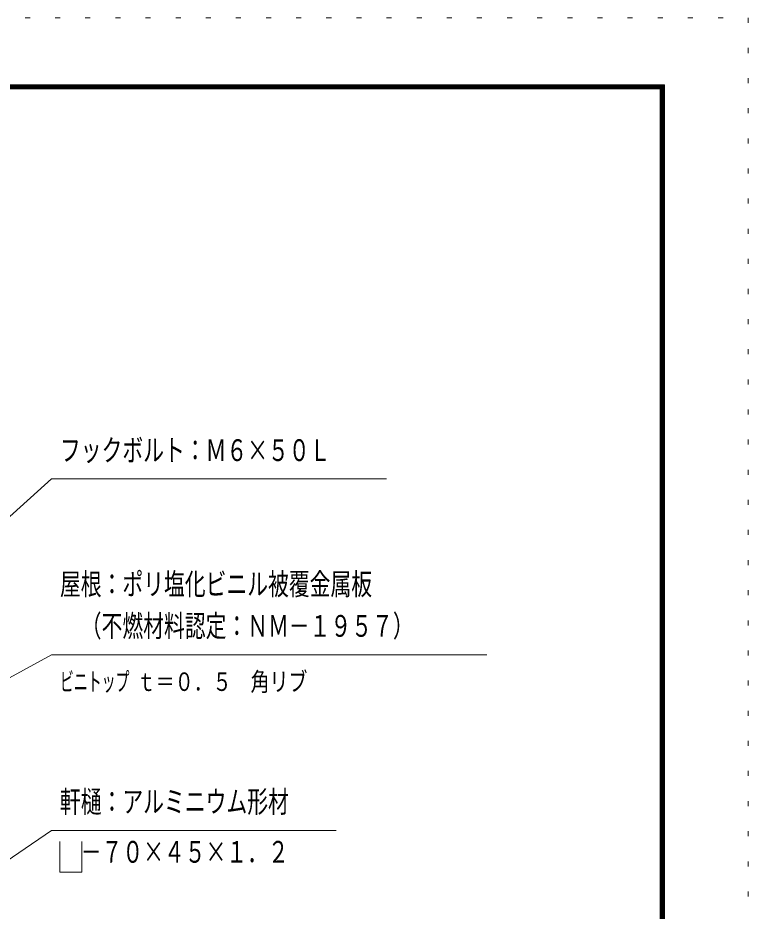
# Model space of a CAD drawing. Units: millimetres, scale not verified. Extents: x -25848 to 25858, y -10500 to 10500.
# Drawn here: x 21495 to 25858, y 5162 to 10500 of the extents above; entities that cross this region are included whole.
import ezdxf
from ezdxf.enums import TextEntityAlignment as Align

# ---------------------------------------------------------------- set-up
doc = ezdxf.new("R2010")
doc.units = ezdxf.units.MM
doc.header["$LTSCALE"] = 60
doc.linetypes.add('USER4', pattern=[3, 0.5, -2.5])
for name, color, linetype, lineweight in [('0-A_2-52DIM', 3, 'Continuous', 18), ('0-C_F-F1PAPER', 5, 'Continuous', 18), ('0-D_F-E_J_ADD', 5, 'USER4', 18)]:
    doc.layers.add(name, color=color, linetype=linetype, lineweight=lineweight)
doc.styles.add('ＭＳ ゴシック', font='')
doc.styles.get('ＭＳ ゴシック').set_extended_font_data('MS Gothic')

msp = doc.modelspace()

# ---------------------------------------------------------------- linework, layer by layer
at = {"layer": '0-A_2-52DIM'}
for points in [[(23696.37, 7744.93), (21696.37, 7744.93), (19985.31, 6199.55)], [(20440.08, 6006.15), (21696.37, 6694.93), (24296.37, 6694.93)], [(21032.43, 5192.54), (21696.37, 5644.93), (23396.37, 5644.93)], [(21878.02, 5578.88), (21878.02, 5394.93), (21746.37, 5394.93), (21746.37, 5578.88)]]:
    msp.add_lwpolyline(points, dxfattribs=at)
at = {"layer": '0-C_F-F1PAPER'}
for points in [[(25357.78, -10000), (-3342.22, -10000), (-3342.22, 10100), (25357.78, 10100)], [(25355.28, -9997.5), (25355.28, 10097.5), (-3339.72, 10097.5), (-3339.72, -9997.5)], [(25352.78, -9995), (25352.78, 10095), (-3337.22, 10095), (-3337.22, -9995)], [(25350.28, -9992.5), (25350.28, 10092.5), (-3334.72, 10092.5), (-3334.72, -9992.5)], [(25347.78, -9990), (25347.78, 10090), (-3332.22, 10090), (-3332.22, -9990)], [(25345.28, -9987.5), (25345.28, 10087.5), (-3329.72, 10087.5), (-3329.72, -9987.5)], [(25342.78, -9985), (25342.78, 10085), (-3327.22, 10085), (-3327.22, -9985)], [(25340.28, -9982.5), (25340.28, 10082.5), (-3324.72, 10082.5), (-3324.72, -9982.5)], [(25337.78, -9980), (25337.78, 10080), (-3322.22, 10080), (-3322.22, -9980)], [(25335.28, -9977.5), (25335.28, 10077.5), (-3319.72, 10077.5), (-3319.72, -9977.5)], [(25332.78, -9975), (25332.78, 10075), (-3317.22, 10075), (-3317.22, -9975)]]:
    msp.add_lwpolyline(points, close=True, dxfattribs=at)
at = {"layer": '0-D_F-E_J_ADD'}
msp.add_lwpolyline([(25857.78, -10500), (-3842.22, -10500), (-3842.22, 10500), (25857.78, 10500)], close=True, dxfattribs=at)

# ---------------------------------------------------------------- texts
at = {"layer": '0-A_2-52DIM', "color": 7, "style": 'ＭＳ ゴシック'}
for s, height, width, p in [('フックボルト：Ｍ６×５０Ｌ', 130.2, 0.7, (21746.37, 7812.7)), ('屋根：ポリ塩化ビニル被覆金属板', 130.2, 0.7, (21746.37, 7012.69)), ('\u3000（不燃材料認定：ＮＭ－１９５７）', 130.2, 0.7, (21746.37, 6762.7)), ('ビニトップ ', 110.7, 0.55, (21746.37, 6444.93)), ('ｔ＝０．５\u3000角リブ', 110.7, 0.75, (22205.65, 6444.93)), ('軒樋：アルミニウム形材', 130.2, 0.7, (21746.37, 5712.7)), ('\u3000－７０×４５×１．２', 130.2, 0.7, (21746.37, 5412.7))]:
    msp.add_text(s, height=height, dxfattribs=dict(at, width=width)).set_placement(p, align=Align.BOTTOM_LEFT)

doc.saveas('drawing.dxf')
